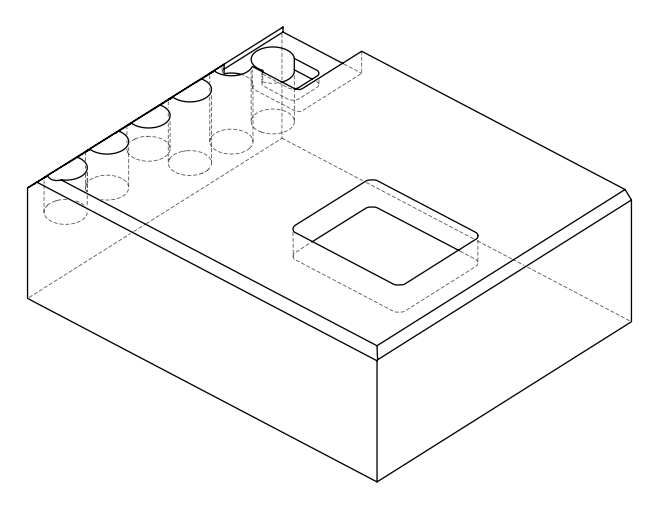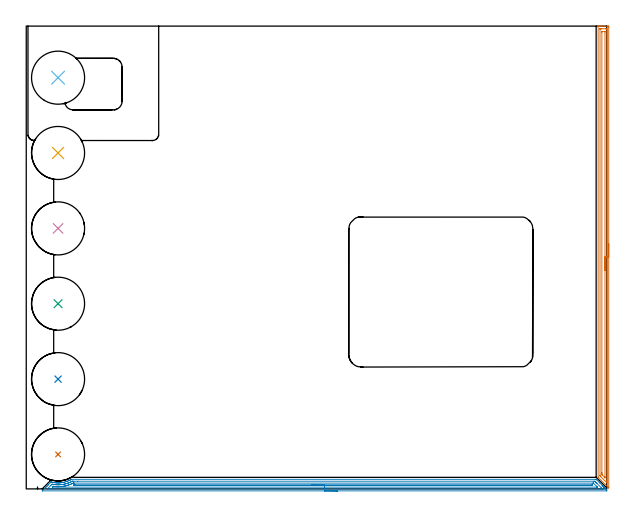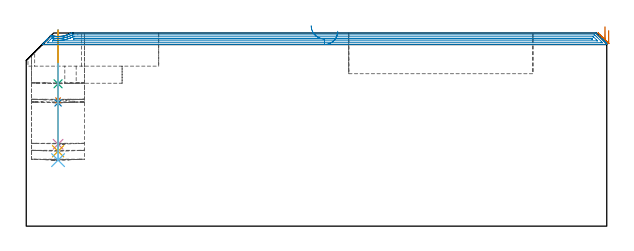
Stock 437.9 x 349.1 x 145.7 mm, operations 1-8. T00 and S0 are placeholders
(PLAN: 12 operations, 4 tool changes, 115.2 min)
(1 INDEXABLE_INSERT_DRILL_BLIND_HOLE_FROM_SOLID | STEP1POCKET | NXT0302_035 | 0.21 min | 63084 mm3)
(2 INDEXABLE_INSERT_DRILL_BLIND_HOLE_FROM_SOLID_1 | STEP1POCKET_1 | NXT0302_035 | 0.22 min | 65597 mm3)
(3 INDEXABLE_INSERT_DRILL_BLIND_HOLE_FROM_SOLID_2 | STEP1POCKET_2 | NXT0302_035 | 0.16 min | 47512 mm3)
(4 INDEXABLE_INSERT_DRILL_BLIND_HOLE_FROM_SOLID_3 | STEP1POCKET_3 | NXT0302_035 | 0.35 min | 104787 mm3)
(5 INDEXABLE_INSERT_DRILL_BLIND_HOLE_FROM_SOLID_4 | STEP1POCKET_4 | NXT0302_035 | 0.37 min | 111447 mm3)
(6 INDEXABLE_INSERT_DRILL_BLIND_HOLE_FROM_SOLID_5 | STEP1POCKET_5 | NXT0302_035 | 0.3 min | 119852 mm3)
(7 AREA_MILL | FG_CHAMFER_SURFACE | UGT0205_001 | 8.5 min | 11190 mm3)
(8 AREA_MILL_1 | FG_CHAMFER_SURFACE_1 | UGT0205_001 | 13.43 min | 16077 mm3)
(9 AREA_MILL_2 | FG_CHAMFER_SURFACE_2 | UGT0205_001 | 11.54 min | 50862 mm3)
(10 MILL_OPEN_POCKET | POCKET_OPEN | NXT0201_009 | Follow Part, ap 2, ae 75% | 56.84 min | 164980 mm3)
(11 MILL_OPEN_POCKET_1 | POCKET_OPEN_1 | NXT0201_011 | Follow Part, ap 3, ae 75% | 1.81 min | 16155 mm3)
(12 MILL_RECTANGULAR_POCKET | POCKET_RECTANGULAR_STRAIGHT | UGT0201_008 | Follow Part, ap 4, ae 75% | 21.52 min | 481241 mm3)
(TOOL NXT0302_035 | Index. Insert Drill 40mm [880-D4000L40-05] | D40 PA176 FL200 Z2)
(TOOL UGT0205_001 | Chamfer Mill 20 x 3 x 45 deg. | D20 FL50 Z2)
(TOOL NXT0201_009 | ENDMILL 8mm [2P460-0800-NA 1630] | D8 FL26 Z6)
(TOOL NXT0201_011 | ENDMILL 12mm [2P460-1200-NA 1630] | D12 FL38 Z6)
(TOOL UGT0201_008 | End Mill 16 mm | D16 FL32 Z4)
(OP 1 INDEXABLE_INSERT_DRILL_BLIND_HOLE_FROM_SOLID)
G17 G21 G94 G90
T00 M6
G54
G17 G0 G90 X24. Y26. S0 M3
G43 Z155.7 H1
G94 G81 G98 Z95. F250. R147.7
G80
M5
M2
(OP 2 INDEXABLE_INSERT_DRILL_BLIND_HOLE_FROM_SOLID_1)
G17 G21 G94 G90
T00 M6
G54
G17 G0 G90 X24. Y82.8 S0 M3
G43 Z155.7 H1
G94 G81 G98 Z93. F250. R147.7
G80
M5
M2
(OP 3 INDEXABLE_INSERT_DRILL_BLIND_HOLE_FROM_SOLID_2)
G17 G21 G94 G90
T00 M6
G54
G17 G0 G90 X24. Y139.7 S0 M3
G43 Z155.7 H1
G94 G81 G98 Z107.4 F250. R147.7
G80
M5
M2
(OP 4 INDEXABLE_INSERT_DRILL_BLIND_HOLE_FROM_SOLID_3)
G17 G21 G94 G90
T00 M6
G54
G17 G0 G90 X24. Y196.5 S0 M3
G43 Z155.7 H1
G94 G81 G98 Z61.8 F250. R147.7
G80
M5
M2
(OP 5 INDEXABLE_INSERT_DRILL_BLIND_HOLE_FROM_SOLID_4)
G17 G21 G94 G90
T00 M6
G54
G17 G0 G90 X24. Y253.4 S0 M3
G43 Z155.7 H1
G94 G81 G98 Z56.5 F250. R147.7
G80
M5
M2
(OP 6 INDEXABLE_INSERT_DRILL_BLIND_HOLE_FROM_SOLID_5)
G17 G21 G94 G90
T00 M6
G54
G17 G0 G90 X24. Y310.2 S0 M3
G43 Z155.7 H1
G94 G81 G98 Z49.8 F250. R122.7
G80
M5
M2
(OP 7 AREA_MILL)
G17 G21 G94 G90
T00 M6
G54
G17 G0 G90 X439.4 Y184.9 S1061 M3
G43 Z155.7 H0
Z147.7
G94 G1 Y184.862 Z146.828 F250.
Y184.748 Z145.964
Y184.559 Z145.112
Y184.297 Z144.28
Y183.963 Z143.474
Y183.56 Z142.7
Y183.091 Z141.964
Y182.56 Z141.272
Y181.971 Z140.629
Y181.328 Z140.04
Y180.636 Z139.508
Y179.9 Z139.04
Y179.126 Z138.637
Y178.32 Z138.303
Y177.488 Z138.041
Y176.636 Z137.852
Y175.772 Z137.738
Y174.9 Z137.7
Y0.846
X439.397 Y0.715 Z137.702
X439.372 Y0.735 Z137.726
X439.24 Y0.86 Z137.858
X431.642 Y8.458 Z145.458
X431.413 Y8.691 Z145.681
X431.404 Y8.704 Z145.689
X431.4 Y8.893 Z145.7
Y348.94
X431.403 Y349.093 Z145.688
X431.41 Y349.1 Z145.681
X431.736 Z145.363
X432.119 Z144.981
X432.752 Z144.343
X433.951 Z143.146
X434.517 Z142.577
X438.648 Z138.449
X438.931 Y349.097 Z138.166
X439.392 Y349.091 Z137.706
X439.394 Y348.962 Z137.703
X439.399 Y348.494 Z137.701
X439.4 Y348.019 Z137.7
Y174.9
X437.986 Z139.114
Y5.832
X437.984 Y4.941 Z139.116
X437.983 Y4.876 Z139.117
X437.973 Y4.589 Z139.127
X437.883 Y4.675 Z139.217
X437.675 Y4.876 Z139.425
X434.103 Y8.446 Z142.997
X433.635 Y8.917 Z143.465
X433.219 Y9.339 Z143.881
X432.821 Y9.759 Z144.279
X432.815 Y10.167 Z144.285
Y10.231
Y346.916
X432.816 Y347.02 Z144.284
X432.819 Y347.07 Z144.281
X432.82 Y347.088 Z144.28
X432.861 Y347.09 Z144.239
X433.249 Y347.098 Z143.851
X433.635 Y347.1 Z143.465
X434.13 Z142.97
X436.778 Z140.322
X437.165 Z139.935
X437.664 Y347.098 Z139.436
X437.879 Y347.09 Z139.221
X437.979 Y347.085 Z139.121
X437.985 Y346.773 Z139.115
Y346.709
X437.986 Y174.9 Z139.114
X436.572 Z140.528
X436.571 Y9.047 Z140.529
X436.568 Y8.446 Z140.532
X436.567 Z140.533
X436.557 Z140.543
X436.283 Y8.718 Z140.817
X434.517 Y10.482 Z142.583
X434.359 Y10.643 Z142.741
X434.281 Y10.726 Z142.819
X434.244 Y10.766 Z142.856
X434.235 Y10.833 Z142.865
X434.232 Y11.124 Z142.868
X434.229 Y11.415 Z142.871
Y12.016
X434.228 Y12.308 Z142.872
X434.229 Y344.322 Z142.871
X434.233 Y344.924 Z142.867
X434.235 Y345.067 Z142.865
X434.243 Y345.09 Z142.857
X434.285 Y345.095 Z142.815
X434.344 Y345.099 Z142.756
X436.109 Y345.1 Z140.991
X436.283 Y345.098 Z140.817
X436.457 Y345.093 Z140.643
X436.565 Y345.089 Z140.535
X436.568 Y345.021 Z140.532
X436.569 Y344.924 Z140.531
X436.571 Y344.632 Z140.529
X436.572 Y174.9 Z140.528
Y174.028 Z140.567
Y173.163 Z140.68
Y172.312 Z140.869
Y171.48 Z141.132
Y170.674 Z141.465
Y169.9 Z141.868
Y169.164 Z142.337
Y168.472 Z142.868
Y167.829 Z143.457
Y167.24 Z144.101
Y166.708 Z144.793
Y166.24 Z145.528
Y165.837 Z146.302
Y165.503 Z147.108
Y165.241 Z147.94
Y165.052 Z148.792
Y164.938 Z149.657
Y164.9 Z150.528
G0 Z155.7
M5
M2
(OP 8 AREA_MILL_1)
G17 G21 G94 G90
T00 M6
G54
G17 G0 G90 X234.95 Y-1.5 S1061 M3
G43 Z155.7 H0
Z147.
G94 G1 X234.912 Z146.128 F250.
X234.798 Z145.264
X234.609 Z144.412
X234.347 Z143.58
X234.013 Z142.774
X233.61 Z142.
X233.142 Z141.264
X232.611 Z140.572
X232.021 Z139.929
X231.378 Z139.34
X230.686 Z138.809
X229.95 Z138.34
X229.176 Z137.937
X228.37 Z137.603
X227.538 Z137.341
X226.687 Z137.152
X225.822 Z137.038
X224.95 Z137.
X12.18 Y-1.499 Z137.001
X12.019 Y-1.493 Z137.007
X12.18 Y-1.32 Z137.18
X13.074 Y-0.426 Z138.074
X13.862 Y0.363 Z138.861
X13.968 Y0.47 Z138.966
X14.862 Y1.363 Z139.861
X15.031 Y1.533 Z140.028
X15.197 Y1.697 Z140.195
X15.309 Y1.81 Z140.308
X15.47 Y1.972 Z140.467
X15.628 Y2.128 Z140.626
X15.756 Y2.257 Z140.755
X15.909 Y2.411 Z140.906
X16.059 Y2.56 Z141.057
X16.203 Y2.704 Z141.202
X16.348 Y2.85 Z141.346
X16.49 Y2.991 Z141.488
X16.65 Y3.151 Z141.649
X16.787 Y3.289 Z141.785
X18.544 Y5.044 Z143.543
X18.664 Y5.164 Z143.663
X18.706 Y5.198 Z143.698
X18.72 Y5.209 Z143.707
X18.885 Y5.169 Z143.665
X18.977 Y5.146 Z143.643
X19.212 Y5.092 Z143.589
X19.332 Y5.065 Z143.561
X19.418 Y5.044 Z143.543
X19.779 Y4.963 Z143.461
X19.87 Y4.942 Z143.44
X20.643 Y4.788 Z143.284
X20.673 Y4.783 Z143.278
X20.764 Y4.767 Z143.265
X20.863 Y4.752 Z143.251
X20.968 Y4.736 Z143.235
X21.21 Y4.701 Z143.199
X21.567 Y4.658 Z143.152
X21.657 Y4.646 Z143.142
X21.917 Y4.621 Z143.119
X22.461 Y4.574 Z143.064
X22.551 Y4.565 Z143.057
X22.954 Y4.545 Z143.035
X23.355 Y4.526 Z143.011
X23.445 Y4.52 Z143.008
X24.069 Y4.518 Z143.003
X24.249 Y4.517 Z143.005
X24.338 Y4.516 Z143.006
X24.885 Y4.535 Z143.029
X25.143 Y4.545 Z143.038
X25.232 Y4.548 Z143.042
X25.931 Y4.608 Z143.105
X26.037 Y4.618 Z143.112
X26.125 Y4.625 Z143.122
X27.019 Y4.735 Z143.234
X27.357 Y4.788 Z143.284
X27.825 Y4.881 Z143.373
X27.913 Y4.898 Z143.39
X28.075 Y4.935 Z143.427
X28.272 Y4.98 Z143.471
X28.432 Y5.013 Z143.51
X28.806 Y5.098 Z143.595
X29.7 Y5.341 Z143.839
X30.507 Y5.595 Z144.093
X30.593 Y5.622 Z144.12
X30.704 Y5.659 Z144.158
X31.486 Y5.964 Z144.464
X32.381 Y6.348 Z144.846
X32.794 Y6.541 Z145.041
X33.189 Y6.743 Z145.24
X33.274 Y6.787 Z145.283
X33.708 Y7.018 Z145.517
X33.997 Y7.179 Z145.677
X34.046 Y7.202 Z145.697
X34.081 Y7.2 Z145.7
X429.227
X429.895 Y7.198 Z145.687
X430.084 Y7.016 Z145.516
X430.121 Y6.979 Z145.479
X430.301 Y6.8 Z145.297
X432.642 Y4.459 Z142.956
X434.398 Y2.704 Z141.2
X434.496 Y2.604 Z141.103
X434.591 Y2.509 Z141.009
X434.691 Y2.411 Z140.907
X434.784 Y2.316 Z140.816
X434.889 Y2.211 Z140.711
X434.983 Y2.119 Z140.615
X435.071 Y2.029 Z140.528
X435.187 Y1.913 Z140.413
X435.276 Y1.826 Z140.322
X435.359 Y1.742 Z140.241
X435.485 Y1.615 Z140.115
X435.568 Y1.533 Z140.029
X435.646 Y1.454 Z139.953
X435.783 Y1.317 Z139.817
X435.861 Y1.241 Z139.737
X435.934 Y1.167 Z139.666
X436.081 Y1.019 Z139.519
X436.154 Y0.948 Z139.444
X436.221 Y0.879 Z139.378
X436.379 Y0.721 Z139.221
X436.446 Y0.656 Z139.152
X436.509 Y0.592 Z139.091
X436.677 Y0.424 Z138.923
X436.739 Y0.363 Z138.86
X436.796 Y0.305 Z138.803
X436.975 Y0.126 Z138.625
X437.031 Y0.07 Z138.567
X437.083 Y0.017 Z138.516
X437.273 Y-0.172 Z138.327
X437.324 Y-0.222 Z138.275
X437.46 Y-0.36 Z138.14
X437.571 Y-0.471 Z138.029
X437.762 Y-0.661 Z137.837
X437.869 Y-0.771 Z137.726
X437.899 Y-0.809 Z137.687
X437.9 Y-1.1 Z137.398
Y-1.191 Z137.307
X437.899 Y-1.491 Z137.006
X437.801 Y-1.5 Z137.
X224.95
Y-0.086 Z138.414
X16.064 Y-0.085 Z138.415
X15.945 Y-0.083 Z138.417
X15.888 Y-0.08 Z138.42
X15.882 Y-0.078 Z138.422
X15.884 Y-0.074 Z138.426
X15.964 Y0.012 Z138.512
X16.052 Y0.102 Z138.602
X16.203 Y0.253 Z138.753
X18.361 Y2.411 Z140.911
X18.885 Y2.935 Z141.435
X19.242 Y3.289 Z141.789
X19.459 Y3.499 Z141.999
X19.498 Y3.536 Z142.036
X19.573 Y3.525 Z142.025
X19.666 Y3.51 Z142.01
X19.873 Y3.473 Z141.973
X20.229 Y3.409 Z141.909
X20.648 Y3.339 Z141.839
X20.673 Y3.335 Z141.835
X20.714 Y3.329 Z141.829
X21.013 Y3.289 Z141.789
X21.567 Y3.233 Z141.733
X22.33 Y3.161 Z141.661
X22.461 Y3.15 Z141.65
X22.611 Y3.141 Z141.641
X23.355 Y3.109 Z141.609
X23.543 Y3.104 Z141.604
X24.249 Y3.102 Z141.602
X24.437 Y3.105 Z141.605
X25.143 Y3.129 Z141.629
X25.297 Y3.138 Z141.638
X26.037 Y3.193 Z141.693
X26.126 Y3.201 Z141.701
X26.931 Y3.288 Z141.788
X26.941 Y3.289 Z141.789
X27.715 Y3.397 Z141.897
X27.825 Y3.414 Z141.914
X27.895 Y3.426 Z141.926
X28.579 Y3.564 Z142.064
X28.719 Y3.595 Z142.095
X29.19 Y3.705 Z142.205
X29.613 Y3.808 Z142.308
X29.901 Y3.884 Z142.384
X30.507 Y4.05 Z142.55
X30.599 Y4.077 Z142.577
X30.89 Y4.167 Z142.667
X31.329 Y4.307 Z142.807
X31.401 Y4.332 Z142.832
X31.927 Y4.528 Z143.028
X32.295 Y4.67 Z143.17
X32.565 Y4.78 Z143.28
X33.189 Y5.04 Z143.54
X33.2 Y5.044 Z143.544
X33.799 Y5.323 Z143.823
X34.083 Y5.46 Z143.96
X34.702 Y5.767 Z144.267
X34.789 Y5.779 Z144.279
X34.977 Y5.783 Z144.283
X35.117 Y5.785 Z144.285
X35.871 Y5.786 Z144.286
X38.931
X428.333 Y5.785 Z144.285
X428.474 Y5.784 Z144.284
X428.844 Y5.779 Z144.279
X429.227 Y5.415 Z143.915
X429.604 Y5.044 Z143.544
X430.121 Y4.529 Z143.029
X430.484 Y4.167 Z142.667
X433.697 Y0.953 Z139.453
X433.995 Y0.656 Z139.156
X434.591 Y0.057 Z138.557
X434.68 Y-0.038 Z138.462
X434.71 Y-0.071 Z138.429
X434.591 Y-0.079 Z138.421
X434.448 Y-0.082 Z138.418
X433.697 Y-0.085 Z138.415
X433.558 Y-0.086 Z138.414
X224.95
Y1.328 Z139.828
X19.987 Y1.329 Z139.829
X19.812 Y1.33 Z139.83
X19.779 Y1.332 Z139.832
X19.751 Y1.335 Z139.835
X19.764 Y1.356 Z139.856
X19.779 Y1.378 Z139.878
X19.857 Y1.457 Z139.957
X19.933 Y1.533 Z140.033
X20.301 Y1.898 Z140.398
X20.329 Y1.922 Z140.422
X20.342 Y1.931 Z140.431
X20.365 Y1.93 Z140.43
X20.475 Y1.92 Z140.42
X20.673 Y1.898 Z140.398
X21.262 Y1.833 Z140.333
X21.567 Y1.804 Z140.304
X22.244 Y1.747 Z140.247
X22.461 Y1.733 Z140.233
X23.189 Y1.697 Z140.197
X23.355 Y1.693 Z140.193
X24.094 Y1.686 Z140.186
X24.249 Y1.688 Z140.188
X24.967 Y1.707 Z140.207
X25.143 Y1.715 Z140.215
X25.811 Y1.755 Z140.255
X26.037 Y1.773 Z140.273
X26.63 Y1.828 Z140.328
X26.931 Y1.861 Z140.361
X27.43 Y1.922 Z140.422
X27.825 Y1.975 Z140.475
X28.213 Y2.03 Z140.53
X28.719 Y2.125 Z140.625
X28.962 Y2.173 Z140.673
X29.613 Y2.311 Z140.811
X29.696 Y2.33 Z140.83
X30.044 Y2.411 Z140.911
X30.411 Y2.505 Z141.005
X30.507 Y2.531 Z141.031
X31.107 Y2.7 Z141.2
X31.401 Y2.786 Z141.286
X31.79 Y2.907 Z141.407
X32.295 Y3.07 Z141.57
X32.46 Y3.127 Z141.627
X32.906 Y3.289 Z141.789
X33.109 Y3.368 Z141.868
X33.189 Y3.4 Z141.9
X33.738 Y3.628 Z142.128
X34.083 Y3.774 Z142.274
X34.36 Y3.895 Z142.395
X34.967 Y4.167 Z142.667
X35.337 Y4.341 Z142.841
X35.408 Y4.364 Z142.864
X35.491 Y4.367 Z142.867
X35.664 Y4.37 Z142.87
X35.871 Y4.371 Z142.871
X36.556
X427.439
X427.648 Y4.369 Z142.869
X427.786 Y4.365 Z142.865
X427.827 Y4.362 Z142.862
X427.846 Y4.347 Z142.847
X427.885 Y4.312 Z142.812
X428.033 Y4.167 Z142.667
X430.121 Y2.079 Z140.579
X430.661 Y1.533 Z140.033
X430.837 Y1.352 Z139.852
X430.848 Y1.335 Z139.835
X430.788 Y1.333 Z139.833
X430.677 Y1.33 Z139.83
X430.538 Y1.329 Z139.829
X430.33 Y1.328 Z139.828
X224.95
Y2.743 Z141.243
X36.209
X35.871 Y2.744 Z141.244
X35.78 Y2.745 Z141.245
X35.578 Y2.75 Z141.25
X35.728 Y2.826 Z141.326
X35.795 Y2.858 Z141.358
X35.871 Y2.889 Z141.389
X36.037 Y2.95 Z141.45
X36.212 Y2.954 Z141.454
X36.427 Y2.956 Z141.456
X36.765 Y2.957 Z141.457
X426.545
X426.654 Y2.956 Z141.456
X426.727 Y2.953 Z141.453
X426.781 Y2.95 Z141.45
X426.806 Y2.933 Z141.433
X426.895 Y2.847 Z141.347
X426.98 Y2.76 Z141.26
X426.987 Y2.75 Z141.25
X426.945 Y2.747 Z141.247
X426.873 Y2.744 Z141.244
X426.764 Y2.743 Z141.243
X426.545
X224.95
X224.079 Z141.281
X223.214 Z141.395
X222.362 Z141.583
X221.53 Z141.846
X220.724 Z142.18
X219.95 Z142.582
X219.214 Z143.051
X218.522 Z143.582
X217.879 Z144.172
X217.29 Z144.815
X216.759 Z145.507
X216.29 Z146.243
X215.887 Z147.016
X215.553 Z147.822
X215.291 Z148.654
X215.102 Z149.506
X214.988 Z150.371
X214.95 Z151.243
G0 Z155.7
M5
M2
